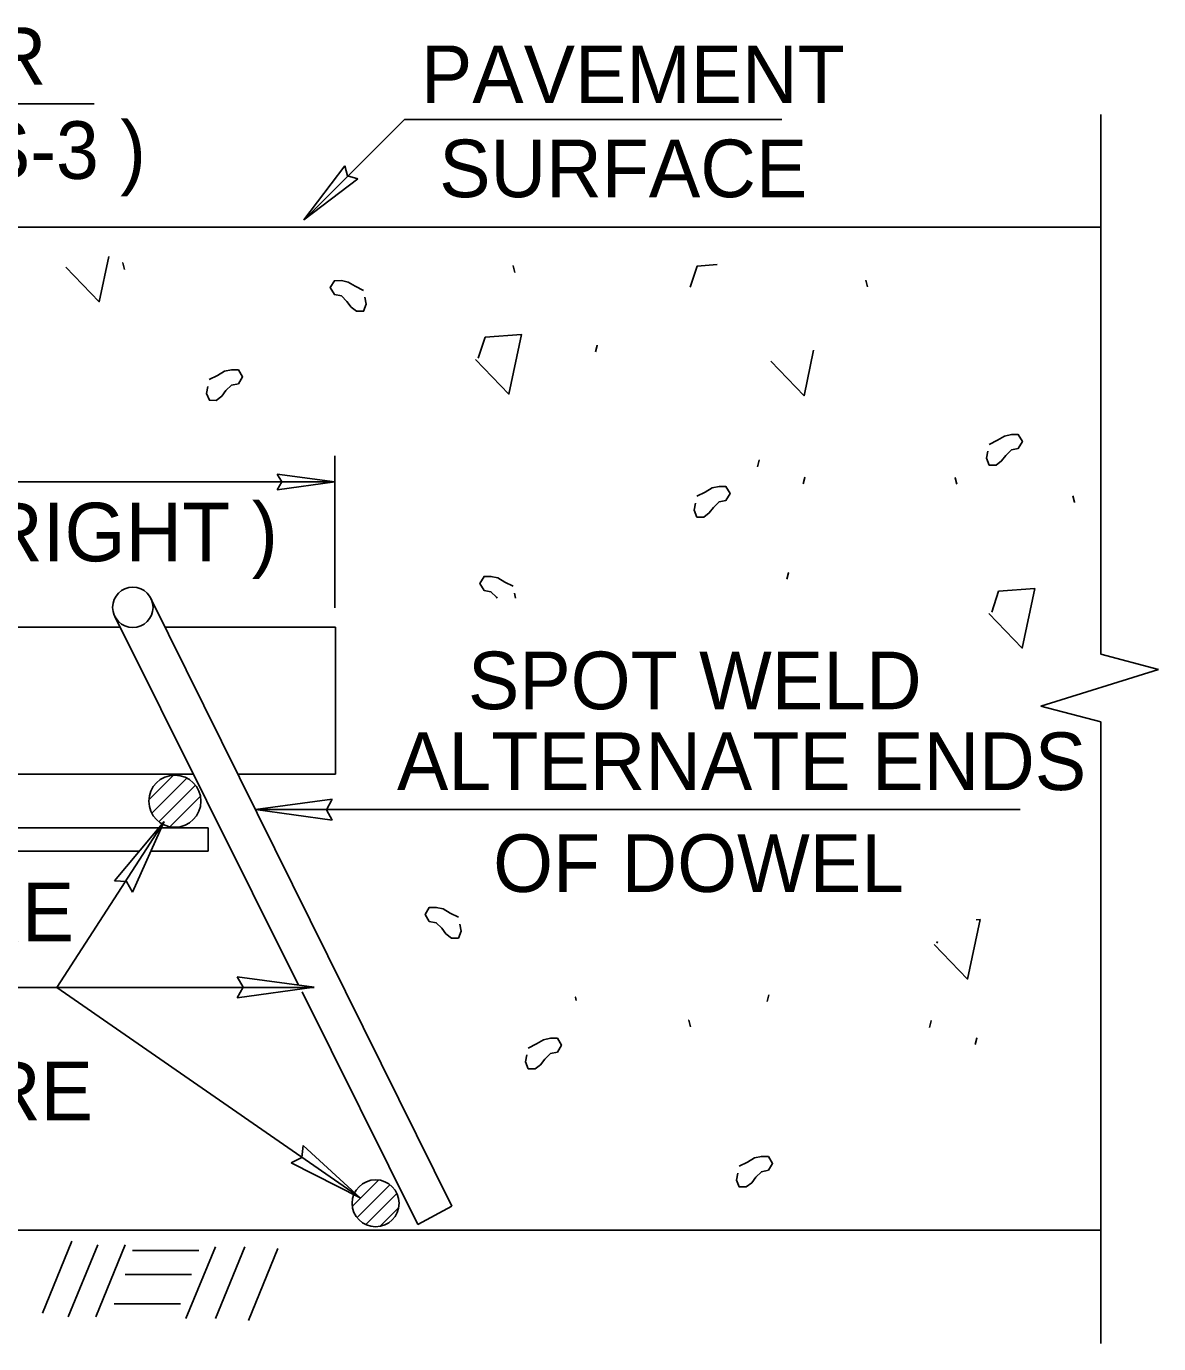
# Model space of a CAD drawing. Extents: x 78 to 441, y -47 to 245.
# Drawn here: x 311.07 to 342.83, y 83.49 to 120.45 of the extents above; entities that cross this region are included whole.
import ezdxf

# ---------------------------------------------------------------- set-up
doc = ezdxf.new("R2010")
doc.units = 0
doc.layers.add('Default', color=7, linetype='Continuous')
doc.layers.add('Level 1', color=7, linetype='Continuous')

msp = doc.modelspace()

# ---------------------------------------------------------------- linework, layer by layer
at = {"layer": 'Default'}
msp.add_circle((314.058, 104.146), 0.567, dxfattribs=at)
at = {"layer": 'Level 1'}
for p, q in [((312.97, 118.277), (292.614, 118.277)), ((341.206, 102.832), (341.206, 117.974)), ((321.674, 117.837), (318.854, 115.014)), ((332.265, 117.837), (321.674, 117.837)), ((318.853, 115.015), (320.005, 116.535)), ((318.853, 115.015), (320.372, 116.168)), ((341.206, 114.81), (291.884, 114.81)), ((319.723, 104.137), (319.723, 108.402)), ((262.736, 107.666), (319.723, 107.666)), ((319.723, 107.666), (318.108, 107.887)), ((319.723, 107.666), (318.108, 107.443)), ((323.006, 87.345), (314.565, 104.399)), ((313.55, 103.893), (318.707, 93.548)), ((293.594, 103.592), (313.701, 103.592)), ((314.965, 103.592), (319.744, 103.592)), ((319.744, 99.463), (319.744, 103.592)), ((341.206, 102.832), (342.831, 102.398)), ((342.831, 102.398), (339.529, 101.377)), ((341.206, 100.93), (339.529, 101.377)), ((341.206, 100.93), (341.206, 83.487)), ((315.759, 99.463), (293.594, 99.463)), ((314.508, 98.741), (315.203, 99.437)), ((319.744, 99.463), (317.008, 99.463)), ((314.588, 98.374), (315.571, 99.357)), ((314.791, 98.13), (315.815, 99.154)), ((315.099, 97.991), (315.954, 98.846)), ((317.499, 98.472), (319.653, 98.768)), ((317.499, 98.472), (338.947, 98.472)), ((317.499, 98.472), (319.653, 98.176)), ((293.594, 97.959), (314.786, 97.959)), ((311.926, 93.483), (314.937, 98.14)), ((314.937, 98.14), (313.546, 96.469)), ((314.937, 98.14), (314.049, 96.156)), ((314.856, 97.959), (316.175, 97.959)), ((316.175, 97.303), (316.175, 97.959)), ((293.58, 97.303), (314.24, 97.303)), ((314.562, 97.303), (316.175, 97.303)), ((319.141, 93.485), (316.987, 93.781)), ((307.688, 93.484), (319.142, 93.484)), ((311.926, 93.483), (320.322, 87.664)), ((319.141, 93.485), (316.987, 93.19)), ((318.803, 93.357), (322.056, 86.83)), ((320.436, 87.582), (318.831, 89.047)), ((320.436, 87.582), (318.495, 88.56)), ((320.217, 87.346), (320.947, 88.075)), ((320.346, 87.027), (321.266, 87.947)), ((320.593, 86.827), (321.465, 87.699)), ((320.989, 86.777), (321.516, 87.303)), ((322.056, 86.83), (323.006, 87.345)), ((291.884, 86.667), (341.206, 86.667)), ((311.524, 84.346), (312.349, 86.359)), ((312.246, 84.243), (313.072, 86.256)), ((313.02, 84.243), (313.845, 86.256)), ((315.548, 84.191), (316.374, 86.205)), ((316.374, 84.191), (317.199, 86.205)), ((317.302, 84.139), (318.128, 86.153)), ((314.052, 86.101), (315.909, 86.101)), ((313.845, 85.43), (315.703, 85.43)), ((313.536, 84.604), (315.393, 84.604))]:
    msp.add_line(p, q, dxfattribs=at)
for points in [[(320.372, 116.168), (320.083, 116.25), (320.005, 116.535)], [(312.182, 113.692), (313.117, 112.719), (313.383, 113.995)], [(313.824, 113.626), (313.778, 113.809), (313.772, 113.814)], [(324.773, 113.543), (324.726, 113.726), (324.72, 113.731)], [(330.449, 113.762), (329.884, 113.718), (329.689, 113.134)], [(320.53, 113.04), (320.296, 113.156), (320.102, 113.273), (319.907, 113.313), (319.712, 113.312), (319.596, 113.118), (319.712, 112.923), (319.907, 112.883), (320.062, 112.728), (320.179, 112.572), (320.335, 112.456), (320.53, 112.456), (320.607, 112.65), (320.569, 112.845)], [(334.667, 113.143), (334.62, 113.325), (334.615, 113.33)], [(323.67, 111.103), (324.605, 110.13), (324.955, 111.804), (323.943, 111.725), (323.748, 111.142)], [(327.034, 111.314), (327.081, 111.497), (327.086, 111.502)], [(331.95, 111.058), (332.885, 110.085), (333.152, 111.362)], [(316.203, 110.538), (316.437, 110.655), (316.631, 110.772), (316.826, 110.811), (317.021, 110.811), (317.138, 110.616), (317.021, 110.422), (316.826, 110.382), (316.671, 110.227), (316.554, 110.071), (316.398, 109.954), (316.204, 109.955), (316.126, 110.149), (316.164, 110.343)], [(338.077, 108.72), (338.31, 108.837), (338.505, 108.954), (338.699, 108.993), (338.894, 108.993), (339.011, 108.798), (338.894, 108.604), (338.699, 108.564), (338.544, 108.409), (338.427, 108.253), (338.271, 108.136), (338.077, 108.137), (337.999, 108.331), (338.037, 108.525)], [(331.58, 108.093), (331.627, 108.276), (331.632, 108.281)], [(318.108, 107.443), (318.233, 107.668), (318.108, 107.887)], [(332.861, 107.609), (332.908, 107.792), (332.913, 107.797)], [(337.17, 107.598), (337.122, 107.781), (337.117, 107.786)], [(329.877, 107.263), (330.111, 107.38), (330.305, 107.497), (330.5, 107.536), (330.695, 107.536), (330.812, 107.341), (330.695, 107.147), (330.5, 107.107), (330.345, 106.952), (330.228, 106.796), (330.072, 106.679), (329.878, 106.68), (329.8, 106.874), (329.838, 107.068)], [(340.422, 107.277), (340.469, 107.094), (340.474, 107.089)], [(324.726, 104.74), (324.492, 104.857), (324.297, 104.973), (324.103, 105.012), (323.908, 105.012), (323.791, 104.818), (323.908, 104.623), (324.103, 104.583), (324.258, 104.428), (324.277, 104.403)], [(332.402, 104.936), (332.449, 105.119), (332.454, 105.124)], [(338.07, 103.973), (339.005, 103.001), (339.355, 104.674), (338.343, 104.597), (338.148, 104.013)], [(324.793, 104.403), (324.765, 104.545)], [(319.653, 98.768), (319.486, 98.469), (319.653, 98.176)], [(314.049, 96.156), (313.883, 96.456), (313.546, 96.469)], [(323.191, 95.453), (322.957, 95.57), (322.762, 95.686), (322.568, 95.725), (322.372, 95.725), (322.256, 95.531), (322.373, 95.336), (322.568, 95.296), (322.723, 95.141), (322.84, 94.985), (322.995, 94.868), (323.191, 94.868), (323.268, 95.063), (323.23, 95.258)], [(336.535, 94.686), (337.47, 93.714), (337.82, 95.387), (337.716, 95.379)], [(336.628, 94.772), (336.613, 94.726)], [(316.987, 93.19), (317.154, 93.488), (316.987, 93.781)], [(326.495, 93.117), (326.472, 93.209), (326.469, 93.211)], [(331.847, 93.088), (331.894, 93.271), (331.899, 93.276)], [(329.699, 92.375), (329.652, 92.559), (329.647, 92.564)], [(336.403, 92.362), (336.449, 92.545), (336.455, 92.55)], [(325.147, 91.781), (325.381, 91.898), (325.575, 92.015), (325.77, 92.055), (325.965, 92.054), (326.081, 91.859), (325.965, 91.665), (325.77, 91.626), (325.614, 91.47), (325.497, 91.314), (325.342, 91.197), (325.147, 91.198), (325.069, 91.393), (325.108, 91.586)], [(337.684, 91.878), (337.73, 92.061), (337.736, 92.066)], [(318.495, 88.56), (318.802, 88.712), (318.831, 89.047)], [(331.068, 88.466), (331.302, 88.583), (331.496, 88.7), (331.691, 88.74), (331.886, 88.739), (332.002, 88.545), (331.886, 88.35), (331.691, 88.31), (331.536, 88.155), (331.418, 87.999), (331.263, 87.882), (331.068, 87.883), (330.99, 88.078), (331.029, 88.272)]]:
    msp.add_lwpolyline(points, dxfattribs=at)
for centre, radius in [((315.237, 98.707), 0.73), ((320.868, 87.424), 0.659)]:
    msp.add_circle(centre, radius, dxfattribs=at)

# ---------------------------------------------------------------- texts
for s, height, p in [('JOINT SEALER', 1.6159, (296.263, 118.808)), ('PAVEMENT ', 1.6159, (322.137, 118.295)), ('( SEE STD. LECS-3 )', 1.61592, (293.771, 116.168)), ('SURFACE', 1.6159, (322.65, 115.654)), ('( SEE TABLE AT RIGHT )', 1.64409, (292.595, 105.437)), (' SPOT WELD ', 1.61589, (322.857, 101.288)), ('ALTERNATE ENDS', 1.61589, (321.467, 99.02)), (' OF DOWEL', 1.6159, (323.564, 96.161)), ('0 GAGE WIRE', 1.64409, (297.874, 94.778)), ('2 GAGE WIRE', 1.64409, (298.403, 89.756))]:
    msp.add_text(s, height=height, dxfattribs=at).set_placement(p)

doc.saveas('drawing.dxf')
